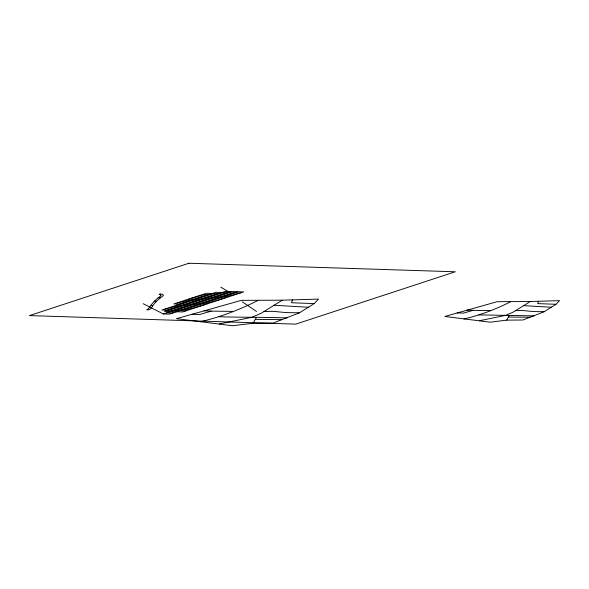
<?xml version="1.0" encoding="UTF-8"?>
<svg xmlns="http://www.w3.org/2000/svg" width="589" height="589" viewBox="0 0 589 589"><rect width="100%" height="100%" fill="white"/><g stroke="black" fill="none" stroke-linecap="round" stroke-linejoin="round"><path stroke-width="0.88" d="M292.453 299.875L291.526 302.746L314.151 303.6L318.539 299.087L282.278 300.176L241.232 300.375L176.516 318.678L232.567 325.754L253.064 323.228L273.112 323.059L299.484 312.788L314.151 303.6M538.486 301.281L537.735 303.6L556.001 304.292L559.55 300.648L530.269 301.524L497.123 301.686L444.857 316.47L490.122 322.183L506.673 320.144L522.863 320.011L544.162 311.714L556.001 304.292M152.632 306.118L152.823 305.647M152.603 306.199L150.644 308.813A32.667 5.168 -3.7 0 1 150.033 309.151C148.826 310.108 144.909 310.101 147.743 309.173A30.275 4.786 -3.7 0 0 148.295 308.864L150.18 306.332M160.871 295.656L160.907 295.575A15.756 2.489 -3.7 0 0 160.709 295.052L160.444 294.868A16.706 2.643 -3.7 0 0 159.177 294.412L160.149 293.786A35.539 5.618 -3.7 0 1 161.401 294.102L161.6 294.161A22.08 3.49 -3.7 0 1 162.785 294.61L163.109 294.846A18.185 2.879 -3.7 0 1 163.33 295.442L163.212 295.663A20.895 3.306 -3.7 0 1 163.124 295.766L160.539 297.791L158.839 297.371M253.064 323.228L256.502 317.353M506.673 320.144L509.448 315.395M154.34 301.185L157.513 298.328M156.733 301.097L159.693 298.402M155.43 302.341L156.615 301.215L154.23 301.303L150.445 305.684L152.875 305.536L155.349 302.407M160.782 295.788A18.723 2.96 -3.7 0 1 160.723 295.855L158.897 297.327M158.743 297.445L158.161 297.872M157.683 298.203L158.058 297.938M160.046 298.144L160.422 297.879M257.835 300.5C239.554 309.836 220.139 317.118 200.157 321.808M510.523 301.789C495.769 309.328 480.087 315.203 463.948 318.995M282.278 300.176L261.096 313.311L251.923 317.265L219.263 323.972M530.269 301.524L513.159 312.133L505.752 315.329L479.38 320.74M143.186 303.703L163.3 313.937L231.58 291.526M237.632 291.717L169.352 314.128L163.3 313.937M232.596 311.397L211.237 311.125L199.605 314.519L191.742 314.246M490.144 310.587L472.901 310.366L463.499 313.105L457.152 312.892M264.027 311.463L272.722 311.301L286.276 312.604L299.484 312.788M515.53 310.646L522.553 310.513L533.501 311.566L544.162 311.714M508.491 317.029L530.137 317.265M255.317 319.378L282.116 319.665M534.171 315.866L478.864 314.894M287.108 317.935C264.27 317.081 241.424 317.464 218.622 316.727M240.091 293.094L215.883 292.313L161.982 310.013L186.183 310.786M236.498 294.272L206.238 293.3L173.895 303.917L204.155 304.888M202.645 294.478L232.905 295.45M199.053 295.663L229.312 296.628M195.46 296.841L225.712 297.813M191.867 298.019L222.119 298.991M188.274 299.197L218.526 300.169M184.681 300.375L214.933 301.347M181.088 301.561L211.341 302.525M177.495 302.739L207.748 303.71M176.354 305.293L200.562 306.066M172.761 306.471L196.969 307.244M169.168 307.649L193.369 308.422M165.575 308.827L189.776 309.608M166.893 312.759L172.945 312.95M467.033 310.086L472.901 310.366M203.978 310.778L211.237 311.125M551.657 307.267L523.474 305.639M308.769 307.281L273.87 305.264M220.823 287.167L230.792 293.153M242.373 301.892L256.539 311.471M229.968 291.923L230.439 293.16M188.929 263.246L29.45 315.594L295.774 324.127L455.26 271.779L188.929 263.246M225.528 291.327L164.434 311.382L182.59 311.964L243.684 291.908L225.528 291.327"/></g></svg>
